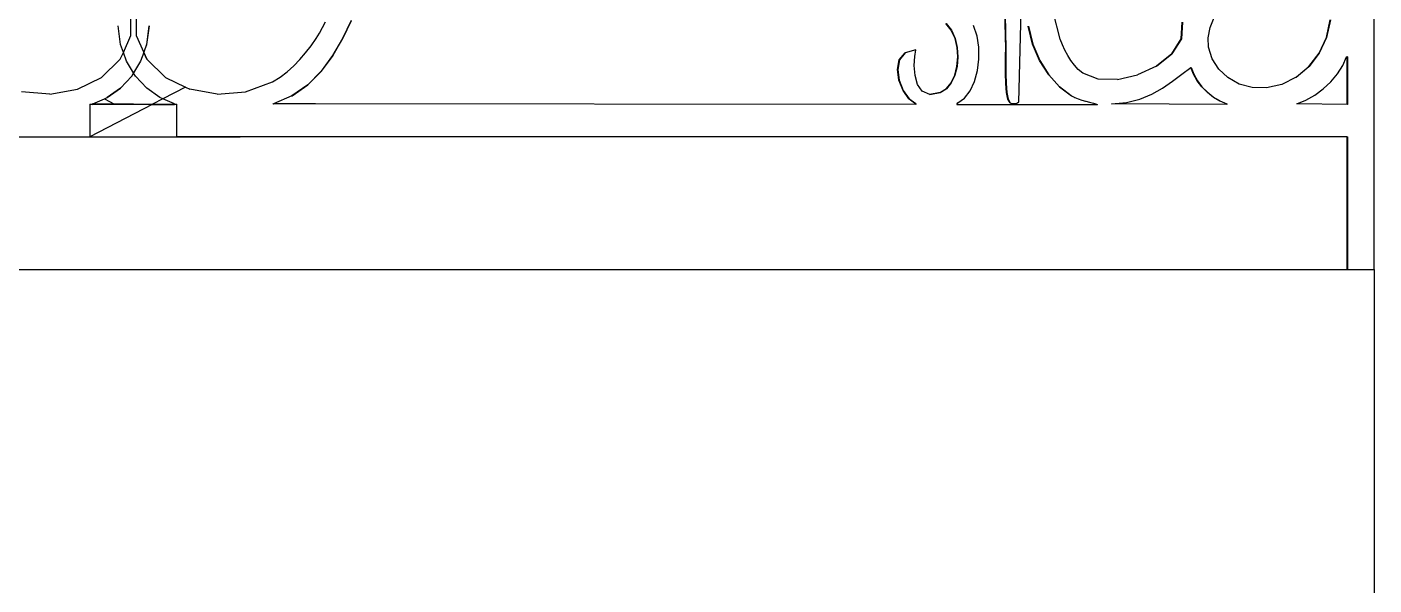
# Model space of a CAD drawing. Header units: inches. Extents: x 3672 to 10975, y -27382 to -746.
# Drawn here: x 6221.99 to 6246.44, y -26892.33 to -26882.19 of the extents above; entities that cross this region are included whole.
import ezdxf

# ---------------------------------------------------------------- set-up
doc = ezdxf.new("R2010")
doc.units = ezdxf.units.IN
doc.header["$LTSCALE"] = 17
doc.header["$MEASUREMENT"] = 0
doc.layers.add('25 BOT BAR', color=12, linetype='Continuous', lineweight=25)

# ---------------------------------------------------------------- blocks, each defined once
blk = doc.blocks.new('A$C261f3448')
for p, q in [((40, 0), (40, 24)), ((33.555, 3.037), (33.666, 7.575)), ((33.314, 4.003), (33.25, 6.741)), ((33.253, 6.741), (33.317, 4.003)), ((17.435, 4.249), (17.437, 4.779)), ((17.531, 4.779), (17.533, 4.249)), ((34.3, 4.179), (34.173, 4.676)), ((17.248, 4.084), (17.202, 4.42)), ((17.766, 4.42), (17.72, 4.084)), ((17.723, 4.084), (17.769, 4.42)), ((20.913, 4.389), (20.967, 4.493)), ((21.435, 4.521), (21.279, 4.194)), ((21.282, 4.194), (21.438, 4.521)), ((32.326, 4.341), (32.229, 4.467)), ((32.232, 4.467), (32.329, 4.341)), ((32.794, 4.237), (32.73, 4.427)), ((33.802, 4.088), (33.722, 4.417)), ((33.725, 4.417), (33.805, 4.088)), ((36.499, 4.185), (36.517, 4.486)), ((36.52, 4.486), (36.502, 4.185)), ((37.026, 4.391), (37.097, 4.571)), ((39.134, 4.213), (39.205, 4.532)), ((39.208, 4.532), (39.137, 4.213)), ((17.299, 3.94), (17.435, 4.249)), ((17.533, 4.249), (17.669, 3.94)), ((20.705, 4.059), (20.797, 4.194)), ((20.797, 4.194), (20.857, 4.289)), ((20.857, 4.289), (20.913, 4.389)), ((21.279, 4.194), (21.1, 3.882)), ((21.103, 3.882), (21.282, 4.194)), ((21.279, 4.194), (21.282, 4.194)), ((32.326, 4.341), (32.329, 4.341)), ((32.394, 4.194), (32.326, 4.341)), ((32.329, 4.341), (32.397, 4.194)), ((32.394, 4.194), (32.397, 4.194)), ((32.432, 4.03), (32.394, 4.194)), ((32.397, 4.194), (32.435, 4.03)), ((32.826, 4.033), (32.794, 4.237)), ((34.343, 4.078), (34.3, 4.179)), ((36.329, 3.915), (36.499, 4.185)), ((36.502, 4.185), (36.332, 3.915)), ((36.499, 4.185), (36.502, 4.185)), ((36.989, 4.206), (37.026, 4.391)), ((36.995, 4.033), (36.989, 4.206)), ((39.001, 3.927), (39.134, 4.213)), ((39.137, 4.213), (39.004, 3.927)), ((39.134, 4.213), (39.137, 4.213)), ((17.243, 3.814), (17.299, 3.94)), ((17.299, 3.94), (17.248, 4.084)), ((17.356, 3.778), (17.299, 3.94)), ((17.669, 3.94), (17.612, 3.778)), ((17.671, 3.944), (17.669, 3.94)), ((17.669, 3.94), (17.671, 3.936)), ((17.72, 4.084), (17.671, 3.944)), ((17.672, 3.94), (17.671, 3.944)), ((17.671, 3.936), (17.672, 3.94)), ((17.671, 3.936), (17.725, 3.814)), ((17.672, 3.94), (17.723, 4.084)), ((17.728, 3.814), (17.672, 3.94)), ((17.723, 4.084), (17.72, 4.084)), ((20.505, 3.809), (20.608, 3.931)), ((20.608, 3.931), (20.705, 4.059)), ((31.382, 3.804), (31.488, 3.932)), ((31.491, 3.932), (31.385, 3.804)), ((31.488, 3.932), (31.491, 3.932)), ((31.681, 3.989), (31.491, 3.932)), ((31.662, 3.863), (31.684, 3.989)), ((31.681, 3.989), (31.68, 3.988)), ((31.681, 3.989), (31.684, 3.989)), ((32.432, 4.03), (32.435, 4.03)), ((32.443, 3.857), (32.432, 4.03)), ((32.435, 4.03), (32.446, 3.857)), ((32.827, 3.819), (32.826, 4.033)), ((33.313, 3.889), (33.314, 4.003)), ((33.314, 4.003), (33.317, 4.003)), ((33.317, 4.003), (33.316, 3.889)), ((33.802, 4.088), (33.805, 4.088)), ((33.93, 3.79), (33.802, 4.088)), ((33.805, 4.088), (33.933, 3.79)), ((34.39, 3.978), (34.343, 4.078)), ((34.441, 3.882), (34.39, 3.978)), ((36.05, 3.692), (36.329, 3.915)), ((36.332, 3.915), (36.053, 3.692)), ((36.329, 3.915), (36.332, 3.915)), ((37.062, 3.824), (36.995, 4.033)), ((38.817, 3.684), (39.001, 3.927)), ((39.004, 3.927), (38.82, 3.684)), ((39.001, 3.927), (39.004, 3.927)), ((16.905, 3.486), (17.243, 3.814)), ((17.484, 3.566), (17.356, 3.778)), ((17.612, 3.778), (17.484, 3.566)), ((17.725, 3.814), (18.063, 3.486)), ((17.725, 3.814), (17.728, 3.814)), ((18.066, 3.486), (17.728, 3.814)), ((20.275, 3.588), (20.395, 3.694)), ((20.395, 3.694), (20.505, 3.809)), ((21.1, 3.882), (20.892, 3.597)), ((20.895, 3.597), (21.103, 3.882)), ((21.1, 3.882), (21.103, 3.882)), ((31.35, 3.63), (31.382, 3.804)), ((31.385, 3.804), (31.353, 3.63)), ((31.382, 3.804), (31.385, 3.804)), ((31.654, 3.699), (31.662, 3.863)), ((31.668, 3.522), (31.654, 3.699)), ((32.388, 3.525), (32.428, 3.685)), ((32.431, 3.685), (32.391, 3.525)), ((32.428, 3.685), (32.443, 3.857)), ((32.428, 3.685), (32.431, 3.685)), ((32.446, 3.857), (32.431, 3.685)), ((32.443, 3.857), (32.446, 3.857)), ((32.8, 3.609), (32.827, 3.819)), ((33.311, 3.733), (33.313, 3.889)), ((33.312, 3.554), (33.311, 3.733)), ((33.311, 3.733), (33.314, 3.733)), ((33.313, 3.889), (33.316, 3.889)), ((33.316, 3.889), (33.314, 3.733)), ((33.314, 3.733), (33.315, 3.554)), ((33.93, 3.79), (33.933, 3.79)), ((34.095, 3.531), (33.93, 3.79)), ((33.933, 3.79), (34.099, 3.531)), ((34.497, 3.791), (34.441, 3.882)), ((34.561, 3.707), (34.497, 3.791)), ((34.632, 3.631), (34.561, 3.707)), ((36.05, 3.692), (35.709, 3.531)), ((36.05, 3.692), (36.053, 3.692)), ((37.182, 3.637), (37.062, 3.824)), ((38.588, 3.492), (38.817, 3.684)), ((38.82, 3.684), (38.591, 3.492)), ((38.817, 3.684), (38.82, 3.684)), ((39.336, 3.551), (39.432, 3.702)), ((39.432, 3.702), (39.501, 3.857)), ((39.513, 3.857), (39.501, 3.857)), ((39.516, 3.857), (39.513, 3.857)), ((39.513, 2.993), (39.513, 3.857)), ((39.516, 3.857), (39.516, 2.993)), ((16.464, 3.271), (16.905, 3.486)), ((17.45, 3.51), (17.245, 3.288)), ((17.248, 3.288), (17.453, 3.51)), ((17.484, 3.566), (17.45, 3.51)), ((17.453, 3.51), (17.45, 3.51)), ((17.453, 3.51), (17.485, 3.564)), ((17.485, 3.564), (17.484, 3.566)), ((17.518, 3.51), (17.485, 3.564)), ((17.723, 3.288), (17.518, 3.51)), ((18.063, 3.486), (18.066, 3.486)), ((18.066, 3.486), (18.427, 3.308)), ((20.004, 3.403), (20.145, 3.491)), ((20.145, 3.491), (20.275, 3.588)), ((20.892, 3.597), (20.647, 3.349)), ((20.65, 3.349), (20.895, 3.597)), ((20.892, 3.597), (20.895, 3.597)), ((31.35, 3.63), (31.353, 3.63)), ((31.377, 3.437), (31.35, 3.63)), ((31.353, 3.63), (31.38, 3.437)), ((31.377, 3.437), (31.38, 3.437)), ((31.45, 3.251), (31.377, 3.437)), ((31.38, 3.437), (31.453, 3.251)), ((31.714, 3.358), (31.668, 3.522)), ((32.323, 3.386), (32.388, 3.525)), ((32.391, 3.525), (32.326, 3.386)), ((32.388, 3.525), (32.391, 3.525)), ((32.746, 3.412), (32.8, 3.609)), ((33.312, 3.554), (33.315, 3.554)), ((33.317, 3.374), (33.312, 3.554)), ((33.315, 3.554), (33.321, 3.374)), ((34.095, 3.531), (34.099, 3.531)), ((34.29, 3.317), (34.095, 3.531)), ((34.099, 3.531), (34.293, 3.317)), ((34.712, 3.564), (34.632, 3.631)), ((34.995, 3.452), (34.712, 3.564)), ((35.342, 3.446), (34.995, 3.452)), ((35.342, 3.446), (35.706, 3.531)), ((35.706, 3.531), (35.709, 3.531)), ((36.342, 3.416), (36.513, 3.543)), ((36.513, 3.543), (36.676, 3.665)), ((36.676, 3.665), (36.678, 3.667)), ((36.723, 3.545), (36.676, 3.665)), ((36.678, 3.667), (36.727, 3.545)), ((36.723, 3.545), (36.727, 3.545)), ((36.79, 3.426), (36.723, 3.545)), ((36.727, 3.545), (36.793, 3.426)), ((36.79, 3.426), (36.793, 3.426)), ((36.873, 3.315), (36.79, 3.426)), ((36.793, 3.426), (36.876, 3.315)), ((37.346, 3.481), (37.182, 3.637)), ((37.55, 3.365), (37.346, 3.481)), ((38.588, 3.492), (38.327, 3.359)), ((38.588, 3.492), (38.591, 3.492)), ((39.216, 3.407), (39.336, 3.551)), ((15.965, 3.18), (15.453, 3.221)), ((15.965, 3.18), (16.464, 3.271)), ((17.245, 3.288), (17.005, 3.118)), ((17.008, 3.118), (17.248, 3.288)), ((17.248, 3.288), (17.245, 3.288)), ((17.963, 3.118), (17.723, 3.288)), ((18.427, 3.308), (18.017, 3.096)), ((18.427, 3.308), (18.503, 3.271)), ((18.503, 3.271), (18.507, 3.271)), ((19.003, 3.18), (18.507, 3.271)), ((19.003, 3.18), (19.518, 3.221)), ((19.518, 3.221), (20.004, 3.403)), ((20.647, 3.349), (20.358, 3.149)), ((20.362, 3.149), (20.65, 3.349)), ((20.647, 3.349), (20.65, 3.349)), ((31.45, 3.251), (31.453, 3.251)), ((31.556, 3.099), (31.45, 3.251)), ((31.453, 3.251), (31.559, 3.099)), ((31.8, 3.234), (31.714, 3.358)), ((31.934, 3.177), (31.8, 3.234)), ((31.934, 3.177), (32.125, 3.213)), ((32.125, 3.213), (31.935, 3.177)), ((32.125, 3.213), (32.235, 3.279)), ((32.125, 3.213), (32.128, 3.213)), ((32.238, 3.279), (32.128, 3.213)), ((32.235, 3.279), (32.323, 3.386)), ((32.235, 3.279), (32.238, 3.279)), ((32.326, 3.386), (32.238, 3.279)), ((32.323, 3.386), (32.326, 3.386)), ((32.566, 3.108), (32.668, 3.242)), ((32.668, 3.242), (32.746, 3.412)), ((33.331, 3.212), (33.317, 3.374)), ((33.317, 3.374), (33.321, 3.374)), ((33.321, 3.374), (33.334, 3.212)), ((33.331, 3.212), (33.334, 3.212)), ((33.355, 3.088), (33.331, 3.212)), ((33.334, 3.212), (33.358, 3.088)), ((34.29, 3.317), (34.293, 3.317)), ((34.503, 3.154), (34.29, 3.317)), ((34.293, 3.317), (34.506, 3.154)), ((35.748, 3.091), (35.965, 3.181)), ((35.965, 3.181), (36.161, 3.292)), ((36.161, 3.292), (36.342, 3.416)), ((36.971, 3.215), (36.873, 3.315)), ((36.873, 3.315), (36.876, 3.315)), ((36.876, 3.315), (36.974, 3.215)), ((36.971, 3.215), (36.974, 3.215)), ((37.08, 3.128), (36.971, 3.215)), ((36.974, 3.215), (37.083, 3.128)), ((37.785, 3.3), (37.55, 3.365)), ((38.047, 3.294), (37.785, 3.3)), ((38.324, 3.359), (38.047, 3.294)), ((38.324, 3.359), (38.327, 3.359)), ((38.925, 3.163), (39.077, 3.276)), ((39.077, 3.276), (39.216, 3.407)), ((16.692, 3.001), (16.692, 2.408)), ((16.692, 3.001), (16.74, 3)), ((17.824, 2.995), (16.692, 2.408)), ((16.743, 3.008), (16.74, 3.008)), ((16.74, 3.008), (16.74, 3)), ((16.743, 3), (16.74, 3)), ((16.74, 3), (16.74, 2.993)), ((16.74, 2.993), (17.484, 2.997)), ((16.743, 3.008), (16.954, 3.096)), ((16.743, 3), (16.743, 3.008)), ((17.141, 2.998), (16.743, 3)), ((16.953, 3.096), (16.954, 3.096)), ((16.954, 3.096), (17.005, 3.118)), ((16.954, 3.096), (17.141, 2.998)), ((17.008, 3.118), (17.005, 3.118)), ((17.484, 2.997), (17.141, 2.998)), ((17.485, 2.997), (17.484, 2.997)), ((17.485, 2.997), (17.83, 2.998)), ((17.485, 2.997), (17.824, 2.995)), ((17.83, 2.998), (17.824, 2.995)), ((17.824, 2.995), (18.228, 2.993)), ((18.017, 3.096), (17.83, 2.998)), ((17.83, 2.998), (18.228, 3)), ((18.017, 3.096), (17.963, 3.118)), ((18.228, 3.008), (18.017, 3.096)), ((18.228, 3), (18.228, 3.008)), ((18.228, 3), (18.27, 3.001)), ((18.228, 2.993), (18.228, 3)), ((18.27, 2.408), (18.27, 3.001)), ((31.681, 2.993), (20.014, 3.008)), ((20.02, 3.008), (20.023, 3.008)), ((20.358, 3.149), (20.023, 3.008)), ((20.789, 3.007), (20.023, 3.008)), ((20.358, 3.149), (20.362, 3.149)), ((31.556, 3.099), (31.559, 3.099)), ((31.681, 3.008), (31.556, 3.099)), ((31.559, 3.099), (31.684, 3.008)), ((31.681, 3.008), (31.684, 3.008)), ((31.681, 2.993), (31.681, 3.008)), ((31.684, 2.993), (31.681, 2.993)), ((31.684, 3.008), (31.684, 2.993)), ((31.935, 3.177), (31.934, 3.177)), ((32.429, 2.993), (32.445, 3.022)), ((32.429, 2.993), (34.979, 2.993)), ((32.445, 3.022), (32.566, 3.108)), ((33.355, 3.088), (33.358, 3.088)), ((33.393, 3.022), (33.355, 3.088)), ((33.358, 3.088), (33.396, 3.022)), ((33.393, 3.022), (33.396, 3.022)), ((33.396, 3.022), (33.419, 3.014)), ((33.419, 3.014), (33.422, 3.014)), ((33.422, 3.014), (33.443, 3.011)), ((33.443, 3.011), (33.446, 3.011)), ((33.446, 3.011), (33.47, 3.011)), ((33.47, 3.011), (33.492, 3.014)), ((33.492, 3.014), (33.514, 3.02)), ((33.514, 3.02), (33.535, 3.028)), ((33.535, 3.028), (33.555, 3.037)), ((34.503, 3.154), (34.506, 3.154)), ((34.565, 3.121), (34.503, 3.154)), ((34.506, 3.154), (34.568, 3.121)), ((34.565, 3.121), (34.568, 3.121)), ((34.568, 3.121), (34.629, 3.096)), ((34.629, 3.096), (34.632, 3.096)), ((34.632, 3.096), (34.695, 3.075)), ((34.695, 3.075), (34.698, 3.075)), ((34.698, 3.075), (34.763, 3.057)), ((34.763, 3.057), (34.766, 3.057)), ((34.766, 3.057), (34.833, 3.039)), ((34.833, 3.039), (34.836, 3.039)), ((34.836, 3.039), (34.905, 3.019)), ((34.905, 3.019), (34.908, 3.019)), ((34.908, 3.019), (34.979, 2.993)), ((34.979, 2.993), (34.982, 2.993)), ((35.235, 3.008), (35.507, 3.03)), ((37.325, 2.993), (35.235, 3.008)), ((35.507, 3.03), (35.748, 3.091)), ((37.08, 3.128), (37.083, 3.128)), ((37.199, 3.058), (37.08, 3.128)), ((37.083, 3.128), (37.202, 3.058)), ((37.199, 3.058), (37.202, 3.058)), ((37.202, 3.058), (37.325, 3.008)), ((37.325, 2.993), (37.325, 3.008)), ((37.325, 3.008), (37.328, 3.008)), ((37.328, 2.993), (37.325, 2.993)), ((37.328, 3.008), (37.328, 2.993)), ((38.597, 3.008), (38.763, 3.072)), ((39.513, 2.993), (38.597, 3.008)), ((38.763, 3.072), (38.925, 3.163)), ((39.516, 2.993), (39.513, 2.993)), ((0, 2.408), (16.692, 2.408)), ((16.692, 2.408), (18.27, 2.408)), ((18.27, 2.408), (19.418, 2.408)), ((39.513, 2.408), (18.27, 2.408)), ((39.513, 0), (39.513, 2.408)), ((39.513, 2.408), (39.516, 2.408)), ((39.516, 2.408), (39.516, 0)), ((0, 0), (40, 0)), ((39.513, 0), (39.516, 0)), ((39.516, 0), (40, 0))]:
    blk.add_line(p, q)

msp = doc.modelspace()

# ---------------------------------------------------------------- linework, layer by layer
at = {"layer": '25 BOT BAR'}
msp.add_line((6246.438, -26886.596), (6246.438, -26901.596), dxfattribs=at)

# ---------------------------------------------------------------- block references
msp.add_blockref('A$C261f3448', (6206.438, -26886.596), dxfattribs=at)

doc.saveas('drawing.dxf')
